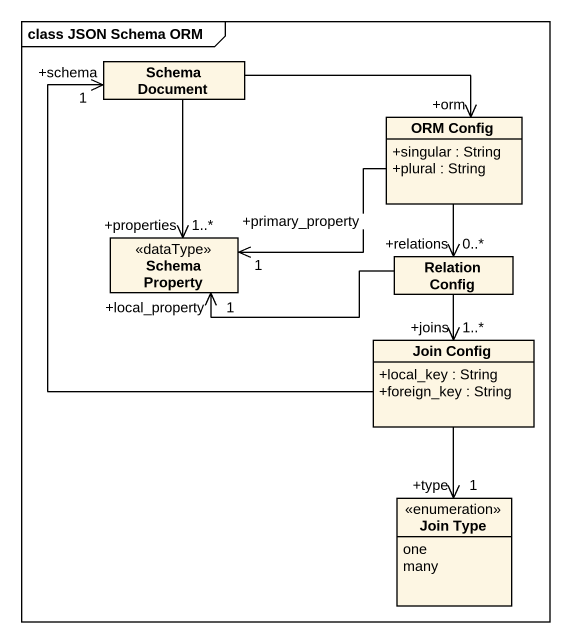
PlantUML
@startuml
mainframe class JSON Schema ORM
hide circle
hide empty members
skinparam classAttributeIconSize 0
class "Schema Document" as Schema_Document
class "ORM Config" as ORM_Config {
  +singular : String
  +plural : String
}
class "Schema Property" as Schema_Property <<dataType>>
class "Relation Config" as Relation_Config
class "Join Config" as Join_Config {
  +local_key : String
  +foreign_key : String
}
enum "Join Type" as Join_Type {
  one
  many
}
Schema_Document "+schema\n1" <-- Join_Config
ORM_Config "+orm" <-left- Schema_Document
Schema_Property "+properties\n1..*" <-up- Schema_Document
Schema_Property "+primary_property\n1" <-right- ORM_Config
Schema_Property "+local_property\n1" <-right- Relation_Config
Relation_Config "+relations\n0..*" <-up- ORM_Config
Join_Config "+joins\n1..*" <-up- Relation_Config
Join_Type "+type\n1" <-up- Join_Config
@enduml
